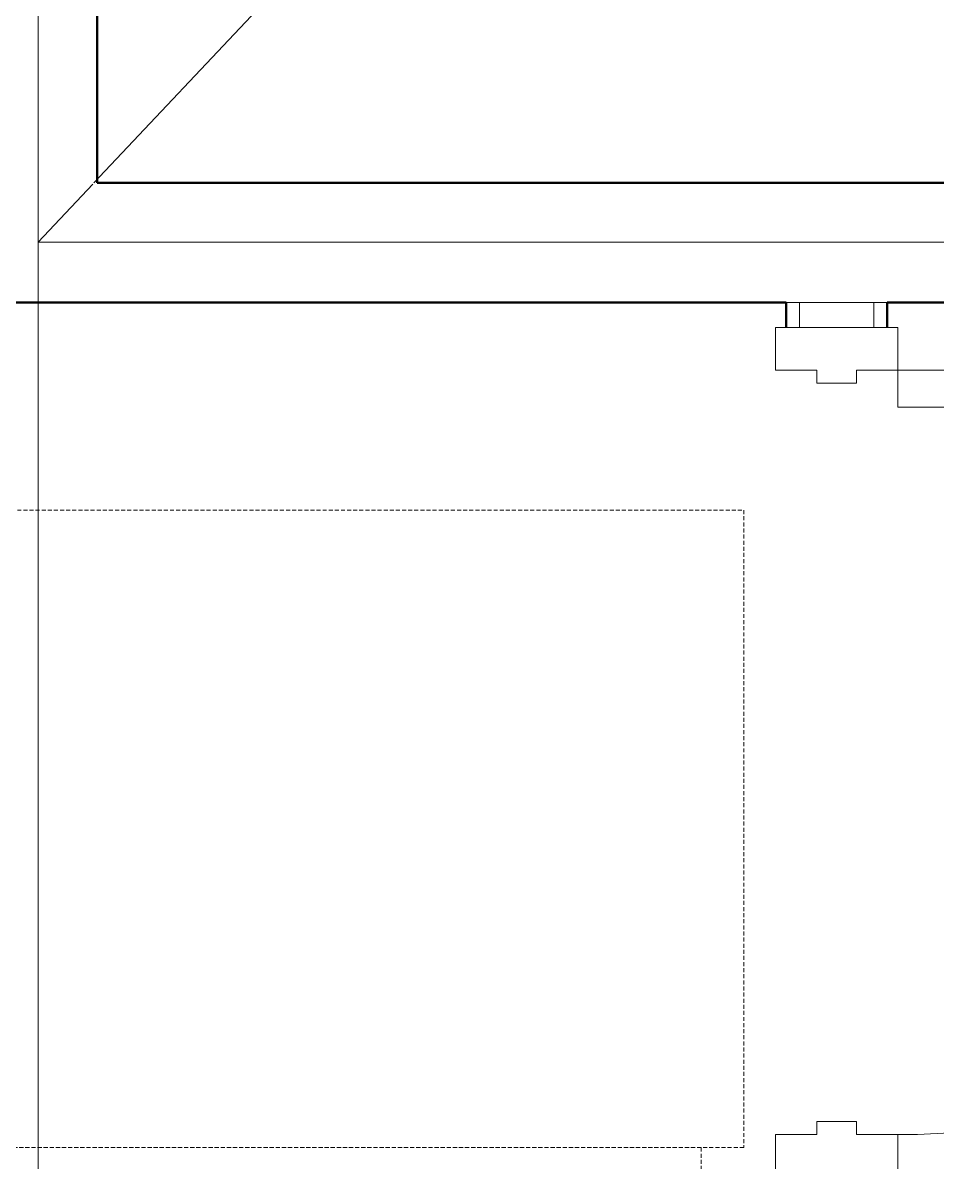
# Model space of a CAD drawing. Header units: inches. Extents: x -4218 to -1830, y 9767 to 12426.
# Drawn here: x -2753 to -2710, y 11908.9 to 11962.5 of the extents above; entities that cross this region are included whole.
import ezdxf

# ---------------------------------------------------------------- set-up
doc = ezdxf.new("R2010")
doc.units = ezdxf.units.IN
doc.header["$MEASUREMENT"] = 0
doc.linetypes.add('Hidden', pattern=[0.28125, 0.1875, -0.09375])
for name, color, linetype, lineweight in [('0-1', 7, 'Continuous', 5), ('0-2', 90, 'Continuous', 20), ('A-DOOR-1', 90, 'Continuous', 20), ('A-DOOR-2', 7, 'Continuous', 9), ('A-DOOR-FRAM-1', 90, 'Continuous', 20), ('A-FLOR-5', 71, 'Continuous', 13), ('A-FLOR-6', 255, 'Continuous', 13), ('A-WALL-1', 50, 'Continuous', 13), ('I-WALL-1', 250, 'Continuous', 50), ('I-WALL-3', 252, 'Continuous', 9), ('P-SANR-FIXT-1', 7, 'Hidden', 9), ('S-FNDN-1', 250, 'Continuous', 50), ('S-FNDN-2', 252, 'Continuous', 9)]:
    doc.layers.add(name, color=color, linetype=linetype, lineweight=lineweight)

# ---------------------------------------------------------------- blocks, each defined once
blk = doc.blocks.new('Plbg-Sink Wall Mounted-UH - Sink-403447-BACKGROUND - BASEMENT')
at = {"layer": 'P-SANR-FIXT-1'}
for p, q in [((-15, -58), (-15, -10)), ((15, -10), (15, -58)), ((15, -58), (-15, -58))]:
    blk.add_line(p, q, dxfattribs=at)
blk = doc.blocks.new('Plbg-Toilet Wall Mount FV-UH - _ALL_ADA-2016927-BACKGROUND - BASEMENT')
at = {"layer": 'P-SANR-FIXT-1'}
for p, q in [((42, -56), (42, 0)), ((-18, -56), (42, -56))]:
    blk.add_line(p, q, dxfattribs=at)
blk = doc.blocks.new('HOLLOW METAL - COMMON_3-0 x 7-0 - WD DOOR-2211292-BACKGROUND - BASEMENT')
at = {"layer": 'A-DOOR-1'}
for p, q in [((16.25, -3.125), (18, -3.125)), ((16.25, -39.125), (16.25, -3.125)), ((18, -3.125), (18, -39.125)), ((18, -39.125), (16.25, -39.125))]:
    blk.add_line(p, q, dxfattribs=at)
at = {"layer": 'A-DOOR-2'}
blk.add_arc((18, -3.125), 36, 180, 270, dxfattribs=at)
at = {"layer": 'A-DOOR-FRAM-1'}
for p, q in [((-20, 2.625), (-18, 2.625)), ((-20, -3.125), (-20, 2.625)), ((-18, 2.625), (-18, 0.6875)), ((18, 2.625), (20, 2.625)), ((18, 0.6875), (18, 2.625)), ((20, 2.625), (20, -3.125)), ((-18, 0.6875), (-17.375, 0.6875)), ((-17.375, 0.6875), (-17.375, -1.1875)), ((17.375, 0.6875), (18, 0.6875)), ((17.375, -1.1875), (17.375, 0.6875)), ((-18, -1.1875), (-18, -3.125)), ((-17.375, -1.1875), (-18, -1.1875)), ((18, -1.1875), (17.375, -1.1875)), ((18, -3.125), (18, -1.1875)), ((-18, -3.125), (-20, -3.125)), ((20, -3.125), (18, -3.125))]:
    blk.add_line(p, q, dxfattribs=at)
blk = doc.blocks.new('CTR - 1st Phase - Common Walls_rvt-1-BACKGROUND - BASEMENT')
at = {"layer": 'A-WALL-1'}
for p, q in [((-2716.474, 11949.352), (-2717.099, 11949.352)), ((-2717.099, 11949.352), (-2716.474, 11949.352)), ((-2712.974, 11949.352), (-2716.474, 11949.352)), ((-2716.474, 11949.352), (-2716.474, 11948.164)), ((-2716.474, 11949.352), (-2712.974, 11949.352)), ((-2712.349, 11949.352), (-2712.974, 11949.352)), ((-2712.974, 11949.352), (-2712.974, 11948.164)), ((-2712.974, 11949.352), (-2712.349, 11949.352))]:
    blk.add_line(p, q, dxfattribs=at)
at = {"layer": 'I-WALL-1'}
for p, q in [((-2717.099, 11949.352), (-2717.099, 11948.164)), ((-2712.349, 11948.164), (-2712.349, 11949.352))]:
    blk.add_line(p, q, dxfattribs=at)
at = {"layer": 'I-WALL-3'}
for p, q in [((-2717.099, 11949.352), (-2717.099, 11948.164)), ((-2712.349, 11948.164), (-2712.349, 11949.352))]:
    blk.add_line(p, q, dxfattribs=at)
at = {"layer": 'S-FNDN-1'}
for p, q in [((-2749.536, 11954.977), (-2749.536, 12077.627)), ((-2683.386, 11954.977), (-2749.536, 11954.977)), ((-2755.161, 11949.352), (-2717.099, 11949.352)), ((-2712.349, 11949.352), (-2683.386, 11949.352))]:
    blk.add_line(p, q, dxfattribs=at)
at = {"layer": 'S-FNDN-2'}
for p, q in [((-2749.536, 11954.977), (-2749.536, 12077.189)), ((-2683.386, 11954.977), (-2749.536, 11954.977)), ((-2755.161, 11949.352), (-2717.099, 11949.352)), ((-2712.349, 11949.352), (-2683.386, 11949.352))]:
    blk.add_line(p, q, dxfattribs=at)
at = {"layer": '0-2'}
for name, p, rotation in [('HOLLOW METAL - COMMON_3-0 x 7-0 - WD DOOR-2211292-BACKGROUND - BASEMENT', (-2714.974, 11928.164), 89.99999999999991), ('Plbg-Sink Wall Mounted-UH - Sink-403447-BACKGROUND - BASEMENT', (-2777.099, 11924.564), 89.99999999999855), ('Plbg-Toilet Wall Mount FV-UH - _ALL_ADA-2016927-BACKGROUND - BASEMENT', (-2777.099, 11867.564), 89.99999999999834)]:
    blk.add_blockref(name, p, dxfattribs=dict(at, rotation=rotation))

msp = doc.modelspace()

# ---------------------------------------------------------------- linework, layer by layer
at = {"layer": 'A-FLOR-5'}
msp.add_line((-2749.696, 11954.977), (-2697.322, 12010.545), dxfattribs=at)
at = {"layer": 'A-FLOR-6'}
for p, q in [((-2752.324, 12077.189), (-2752.324, 11873.709)), ((-2752.324, 11952.189), (-2749.75, 11954.92)), ((-2683.386, 11952.189), (-2752.324, 11952.189))]:
    msp.add_line(p, q, dxfattribs=at)

# ---------------------------------------------------------------- block references
at = {"layer": '0-1'}
msp.add_blockref('CTR - 1st Phase - Common Walls_rvt-1-BACKGROUND - BASEMENT', (0, 0), dxfattribs=at)

doc.saveas('drawing.dxf')
